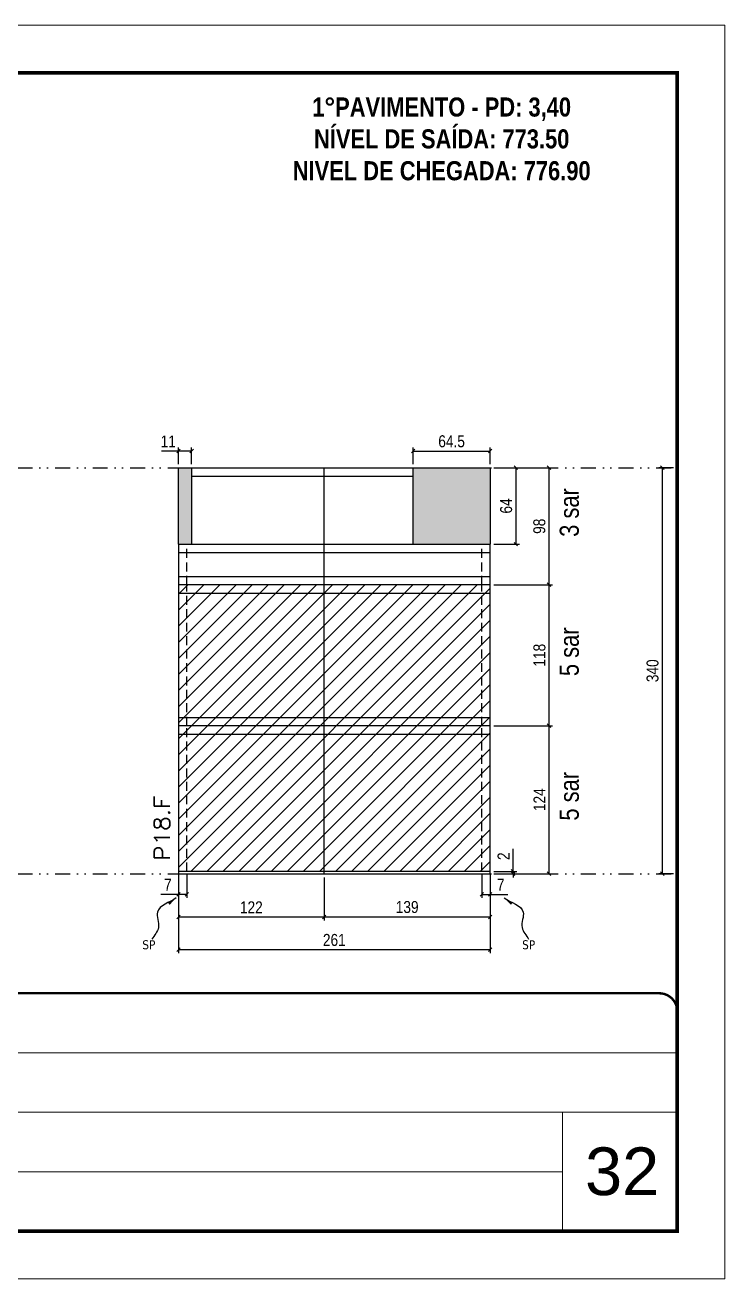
# Model space of a CAD drawing. Extents: x 14400 to 27878, y -21631 to 6985.
# Drawn here: x 20081 to 20667, y -2105 to -1055 of the extents above; entities that cross this region are included whole.
import ezdxf

# ---------------------------------------------------------------- set-up
doc = ezdxf.new("R2010")
doc.units = 0
for name, pattern in [('CONTINUO', [0]), ('DASHED', [0.75, 0.5, -0.25]), ('DIVIDE2', [0.625, 0.25, -0.125, 0, -0.125, 0, -0.125]), ('HIDDEN', [0.375, 0.25, -0.125])]:
    doc.linetypes.add(name, pattern=pattern)
for name, color, linetype, lineweight in [('CARIMBO', 255, 'Continuous', 9), ('Folhas', 255, 'Continuous', 9), ('Hachura', 251, 'Continuous', 9), ('SARRAFO DE PRESSAO', 251, 'DASHED', 9), ('Texto Seção', 7, 'Continuous', 15)]:
    doc.layers.add(name, color=color, linetype=linetype, lineweight=lineweight)
for name, color, linetype in [('COTA', 241, 'Continuous'), ('NOMENCLATURA', 7, 'Continuous'), ('Nível', 160, 'Continuous'), ('Painéis', 200, 'Continuous'), ('SARR_2.2x7', 40, 'Continuous'), ('Sarrafo de Pressão', 42, 'HIDDEN'), ('texto', 7, 'Continuous')]:
    doc.layers.add(name, color=color, linetype=linetype)
doc.styles.add('ARIAL', font='arial.ttf')
doc.styles.add('ARIAL_NARROW', font='ARIALN.TTF', dxfattribs={"height": 0.2})
doc.styles.add('COTA TECNICA', font='techl___.ttf', dxfattribs={"height": 10})
doc.styles.add('COTA TECNICA-50', font='techl___.ttf', dxfattribs={"height": 10})
doc.styles.add('REGUA-120', font='ROMANS.shx', dxfattribs={"height": 15})
doc.styles.add('ROMANC', font='techb___.ttf', dxfattribs={"height": 2.5})
doc.styles.get("Standard").update_dxf_attribs({"font": 'arial.ttf'})
doc.dimstyles.new('COTA PAINEL-50', dxfattribs={"dimtxt": 10, "dimasz": 3, "dimexe": 3, "dimexo": 3, "dimgap": 3, "dimtad": 1, "dimdec": 1, "dimzin": 12, "dimdsep": 46, "dimtxsty": 'COTA TECNICA-50', "dimblk1": 'OBLIQUE', "dimblk2": 'OBLIQUE', "dimsah": 1, "dimcen": 0.9, "dimclrd": 4, "dimclre": 4, "dimclrt": 240, "dimadec": 1, "dimazin": 3, "dimtfac": 1, "dimtdec": 1, "dimtmove": 0, "dimatfit": 3, "dimfxl": 1, "dimtolj": 1, "dimtzin": 12, "dimarcsym": 0})
doc.dimstyles.new('PAINEL', dxfattribs={"dimtxt": 10, "dimasz": 3, "dimexe": 3, "dimexo": 3, "dimgap": 3, "dimtad": 1, "dimdec": 1, "dimzin": 12, "dimdsep": 46, "dimtxsty": 'COTA TECNICA', "dimblk1": 'OBLIQUE', "dimblk2": 'OBLIQUE', "dimsah": 1, "dimcen": 0.9, "dimclrd": 4, "dimclre": 4, "dimclrt": 240, "dimadec": 1, "dimazin": 3, "dimtfac": 1, "dimtdec": 1, "dimtmove": 0, "dimatfit": 3, "dimfxl": 1, "dimtolj": 1, "dimtzin": 12, "dimarcsym": 0})
doc.dimstyles.get("Standard").update_dxf_attribs({"dimtxt": 0.18, "dimasz": 0.18, "dimexe": 0.18, "dimexo": 0.0625, "dimgap": 0.09, "dimtad": 0, "dimtih": 1, "dimtoh": 1, "dimdec": 4, "dimzin": 0, "dimdsep": 46, "dimtxsty": 'Standard', "dimcen": 0.09, "dimadec": 0, "dimazin": 0, "dimtfac": 1, "dimtdec": 4, "dimtofl": 0, "dimtmove": 0, "dimatfit": 3, "dimfxl": 1, "dimtolj": 1, "dimtzin": 0, "dimarcsym": 0})

# ---------------------------------------------------------------- blocks, each defined once
blk = doc.blocks.new('9999999999')
at = {"color": 30, "linetype": 'CONTINUO'}
for p, q in [((98564.6, 34379.6), (99584, 34379.6)), ((98564.6, 34329.8), (99488, 34329.8)), ((99584, 34329.8), (99488, 34329.8)), ((99488, 34329.8), (99488, 34230.2)), ((98564.6, 34280), (99488, 34280))]:
    blk.add_line(p, q, dxfattribs=at)
at = {"color": 30, "linetype": 'CONTINUO', "const_width": 2}
blk.add_lwpolyline([(99584, 34230.2), (99584, 34414.4, 0.414214), (99569, 34429.4), (98229, 34429.4, 0.414214), (98214, 34414.4), (98214, 34245.2, 0.414214), (98229, 34230.2), (99584, 34230.2)], format="xyb", dxfattribs=at)
at = {"layer": 'Folhas'}
blk.add_lwpolyline([(98139, 34190.2), (99624, 34190.2), (99624, 35240.2), (98139, 35240.2)], close=True, dxfattribs=at)
at = {"layer": 'Folhas', "color": 30, "const_width": 3}
blk.add_lwpolyline([(98214, 34230.2), (99584, 34230.2), (99584, 35200.2), (98214, 35200.2)], close=True, dxfattribs=at)
blk = doc.blocks.new('_Oblique')
at = {"color": 0, "linetype": 'ByBlock', "lineweight": -2}
blk.add_line((-0.5, -0.5), (0.5, 0.5), dxfattribs=at)
blk = doc.blocks.new('*D1067')
at = {"layer": 'COTA', "color": 4, "lineweight": -2, "transparency": 16777216}
for p, q in [((20209.4, -1767), (20209.4, -1832.6)), ((20470.4, -1767), (20470.4, -1832.6)), ((20470.4, -1829.6), (20209.4, -1829.6))]:
    blk.add_line(p, q, dxfattribs=at)
at = {"layer": 'Defpoints', "color": 0, "transparency": 16777216}
for p in [(20209.4, -1764), (20470.4, -1764), (20209.4, -1829.6)]:
    blk.add_point(p, dxfattribs=at)
at = {"layer": 'COTA', "color": 4, "lineweight": -2, "transparency": 16777216, "xscale": 3, "yscale": 3, "zscale": 3, "rotation": 180}
blk.add_blockref('_Oblique', (20209.4, -1829.6), dxfattribs=at)
at = {"layer": 'COTA', "color": 4, "lineweight": -2, "transparency": 16777216, "xscale": 3, "yscale": 3, "zscale": 3}
blk.add_blockref('_Oblique', (20470.4, -1829.6), dxfattribs=at)
at = {"layer": 'COTA', "color": 240, "transparency": 16777216, "insert": (20339.9, -1821.5), "char_height": 10, "attachment_point": 5, "style": 'COTA TECNICA'}
blk.add_mtext('\\A1;261', dxfattribs=at)
blk = doc.blocks.new('*D1068')
at = {"layer": 'COTA', "color": 4, "lineweight": -2, "transparency": 16777216}
for p, q in [((20463.4, -1767), (20463.4, -1786.3)), ((20470.4, -1769), (20470.4, -1786.3)), ((20463.4, -1783.3), (20470.4, -1783.3)), ((20470.4, -1783.3), (20485.1, -1783.3))]:
    blk.add_line(p, q, dxfattribs=at)
at = {"layer": 'Defpoints', "color": 0, "transparency": 16777216}
for p in [(20463.4, -1764), (20470.4, -1766), (20470.4, -1783.3)]:
    blk.add_point(p, dxfattribs=at)
at = {"layer": 'COTA', "color": 4, "lineweight": -2, "transparency": 16777216, "xscale": 3, "yscale": 3, "zscale": 3, "rotation": 180}
blk.add_blockref('_Oblique', (20463.4, -1783.3), dxfattribs=at)
at = {"layer": 'COTA', "color": 4, "lineweight": -2, "transparency": 16777216, "xscale": 3, "yscale": 3, "zscale": 3}
blk.add_blockref('_Oblique', (20470.4, -1783.3), dxfattribs=at)
at = {"layer": 'COTA', "color": 240, "transparency": 16777216, "insert": (20479.2, -1775.2), "char_height": 10, "attachment_point": 5, "style": 'COTA TECNICA-50'}
blk.add_mtext('\\A1;7', dxfattribs=at)
blk = doc.blocks.new('*D1069')
at = {"layer": 'COTA', "color": 4, "lineweight": -2, "transparency": 16777216}
for p, q in [((20209.4, -1769), (20209.4, -1786.3)), ((20216.4, -1767), (20216.4, -1786.3)), ((20209.4, -1783.3), (20194.6, -1783.3)), ((20216.4, -1783.3), (20209.4, -1783.3))]:
    blk.add_line(p, q, dxfattribs=at)
at = {"layer": 'Defpoints', "color": 0, "transparency": 16777216}
for p in [(20209.4, -1766), (20216.4, -1764), (20209.4, -1783.3)]:
    blk.add_point(p, dxfattribs=at)
at = {"layer": 'COTA', "color": 4, "lineweight": -2, "transparency": 16777216, "xscale": 3, "yscale": 3, "zscale": 3, "rotation": 180}
blk.add_blockref('_Oblique', (20209.4, -1783.3), dxfattribs=at)
at = {"layer": 'COTA', "color": 4, "lineweight": -2, "transparency": 16777216, "xscale": 3, "yscale": 3, "zscale": 3}
blk.add_blockref('_Oblique', (20216.4, -1783.3), dxfattribs=at)
at = {"layer": 'COTA', "color": 240, "transparency": 16777216, "insert": (20200.5, -1775.2), "char_height": 10, "attachment_point": 5, "style": 'COTA TECNICA-50'}
blk.add_mtext('\\A1;7', dxfattribs=at)
blk = doc.blocks.new('*D1070')
at = {"layer": 'COTA', "color": 4, "lineweight": -2, "transparency": 16777216}
for p, q in [((20489.6, -1764), (20489.6, -1745.2)), ((20473.4, -1764), (20492.6, -1764)), ((20473.4, -1766), (20492.6, -1766)), ((20489.6, -1766), (20489.6, -1764)), ((20489.6, -1766), (20489.6, -1769))]:
    blk.add_line(p, q, dxfattribs=at)
at = {"layer": 'Defpoints', "color": 0, "transparency": 16777216}
for p in [(20470.4, -1764), (20470.4, -1766), (20489.6, -1766)]:
    blk.add_point(p, dxfattribs=at)
at = {"layer": 'COTA', "color": 4, "lineweight": -2, "transparency": 16777216, "xscale": 3, "yscale": 3, "zscale": 3}
for p, rotation in [((20489.6, -1764), 270), ((20489.6, -1766), 90)]:
    blk.add_blockref('_Oblique', p, dxfattribs=dict(at, rotation=rotation))
at = {"layer": 'COTA', "color": 240, "transparency": 16777216, "insert": (20481.6, -1751.3), "char_height": 10, "attachment_point": 5, "rotation": 90, "style": 'COTA TECNICA-50'}
blk.add_mtext('\\A1;2', dxfattribs=at)
blk = doc.blocks.new('*D1091')
at = {"layer": 'COTA', "color": 4, "lineweight": -2, "transparency": 16777216}
for p, q in [((20331.4, -1769), (20331.4, -1805.2)), ((20470.4, -1769), (20470.4, -1805.2)), ((20331.4, -1802.2), (20470.4, -1802.2))]:
    blk.add_line(p, q, dxfattribs=at)
at = {"layer": 'Defpoints', "color": 0, "transparency": 16777216}
for p in [(20331.4, -1766), (20470.4, -1766), (20470.4, -1802.2)]:
    blk.add_point(p, dxfattribs=at)
at = {"layer": 'COTA', "color": 4, "lineweight": -2, "transparency": 16777216, "xscale": 3, "yscale": 3, "zscale": 3, "rotation": 180}
blk.add_blockref('_Oblique', (20331.4, -1802.2), dxfattribs=at)
at = {"layer": 'COTA', "color": 4, "lineweight": -2, "transparency": 16777216, "xscale": 3, "yscale": 3, "zscale": 3}
blk.add_blockref('_Oblique', (20470.4, -1802.2), dxfattribs=at)
at = {"layer": 'COTA', "color": 240, "transparency": 16777216, "insert": (20400.9, -1793.9), "char_height": 10, "attachment_point": 5, "style": 'COTA TECNICA'}
blk.add_mtext('\\A1;139', dxfattribs=at)
blk = doc.blocks.new('*D1092')
at = {"layer": 'COTA', "color": 4, "lineweight": -2, "transparency": 16777216}
for p, q in [((20209.4, -1769), (20209.4, -1805.2)), ((20331.4, -1769), (20331.4, -1805.2)), ((20209.4, -1802.2), (20331.4, -1802.2))]:
    blk.add_line(p, q, dxfattribs=at)
at = {"layer": 'Defpoints', "color": 0, "transparency": 16777216}
for p in [(20209.4, -1766), (20331.4, -1766), (20331.4, -1802.2)]:
    blk.add_point(p, dxfattribs=at)
at = {"layer": 'COTA', "color": 4, "lineweight": -2, "transparency": 16777216, "xscale": 3, "yscale": 3, "zscale": 3, "rotation": 180}
blk.add_blockref('_Oblique', (20209.4, -1802.2), dxfattribs=at)
at = {"layer": 'COTA', "color": 4, "lineweight": -2, "transparency": 16777216, "xscale": 3, "yscale": 3, "zscale": 3}
blk.add_blockref('_Oblique', (20331.4, -1802.2), dxfattribs=at)
at = {"layer": 'COTA', "color": 240, "transparency": 16777216, "insert": (20270.4, -1794.1), "char_height": 10, "attachment_point": 5, "style": 'COTA TECNICA'}
blk.add_mtext('\\A1;122', dxfattribs=at)
blk = doc.blocks.new('*D1087')
at = {"layer": 'COTA', "color": 4, "lineweight": -2, "transparency": 16777216}
for p, q in [((20473.4, -1642), (20522.7, -1642)), ((20519.7, -1766), (20519.7, -1642)), ((20473.4, -1766), (20522.7, -1766))]:
    blk.add_line(p, q, dxfattribs=at)
at = {"layer": 'Defpoints', "color": 0, "transparency": 16777216}
for p in [(20470.4, -1642), (20519.7, -1642), (20470.4, -1766)]:
    blk.add_point(p, dxfattribs=at)
at = {"layer": 'COTA', "color": 4, "lineweight": -2, "transparency": 16777216, "xscale": 3, "yscale": 3, "zscale": 3}
for p, rotation in [((20519.7, -1642), 90), ((20519.7, -1766), 270)]:
    blk.add_blockref('_Oblique', p, dxfattribs=dict(at, rotation=rotation))
at = {"layer": 'COTA', "color": 240, "transparency": 16777216, "insert": (20511.7, -1704), "char_height": 10, "attachment_point": 5, "rotation": 90, "style": 'COTA TECNICA'}
blk.add_mtext('\\A1;124', dxfattribs=at)
blk = doc.blocks.new('*D1667')
at = {"layer": 'COTA', "color": 4, "lineweight": -2, "transparency": 16777216}
for p, q in [((20405.9, -1423), (20405.9, -1409)), ((20405.9, -1412), (20470.4, -1412)), ((20470.4, -1423), (20470.4, -1409))]:
    blk.add_line(p, q, dxfattribs=at)
at = {"layer": 'Defpoints', "color": 0, "transparency": 16777216}
for p in [(20470.4, -1412), (20405.9, -1426), (20470.4, -1426)]:
    blk.add_point(p, dxfattribs=at)
at = {"layer": 'COTA', "color": 4, "lineweight": -2, "transparency": 16777216, "xscale": 3, "yscale": 3, "zscale": 3, "rotation": 180}
blk.add_blockref('_Oblique', (20405.9, -1412), dxfattribs=at)
at = {"layer": 'COTA', "color": 4, "lineweight": -2, "transparency": 16777216, "xscale": 3, "yscale": 3, "zscale": 3}
blk.add_blockref('_Oblique', (20470.4, -1412), dxfattribs=at)
at = {"layer": 'COTA', "color": 240, "transparency": 16777216, "insert": (20438.1, -1403.9), "char_height": 10, "attachment_point": 5, "style": 'COTA TECNICA'}
blk.add_mtext('\\A1;64.5', dxfattribs=at)
blk = doc.blocks.new('*D1732')
at = {"layer": 'COTA', "color": 4, "lineweight": -2, "transparency": 16777216}
for p, q in [((20473.4, -1524), (20522.7, -1524)), ((20519.7, -1642), (20519.7, -1524)), ((20473.4, -1642), (20522.7, -1642))]:
    blk.add_line(p, q, dxfattribs=at)
at = {"layer": 'Defpoints', "color": 0, "transparency": 16777216}
for p in [(20470.4, -1524), (20519.7, -1524), (20470.4, -1642)]:
    blk.add_point(p, dxfattribs=at)
at = {"layer": 'COTA', "color": 4, "lineweight": -2, "transparency": 16777216, "xscale": 3, "yscale": 3, "zscale": 3}
for p, rotation in [((20519.7, -1524), 90), ((20519.7, -1642), 270)]:
    blk.add_blockref('_Oblique', p, dxfattribs=dict(at, rotation=rotation))
at = {"layer": 'COTA', "color": 240, "transparency": 16777216, "insert": (20511.7, -1583), "char_height": 10, "attachment_point": 5, "rotation": 90, "style": 'COTA TECNICA'}
blk.add_mtext('\\A1;118', dxfattribs=at)
blk = doc.blocks.new('*D4488')
at = {"layer": 'COTA', "color": 4, "lineweight": -2, "transparency": 16777216}
for p, q in [((20624, -1426), (20611.6, -1426)), ((20614.6, -1766), (20614.6, -1426)), ((20624, -1766), (20611.6, -1766))]:
    blk.add_line(p, q, dxfattribs=at)
at = {"layer": 'Defpoints', "color": 0, "transparency": 16777216}
for p in [(20614.6, -1426), (20627, -1426), (20627, -1766)]:
    blk.add_point(p, dxfattribs=at)
at = {"layer": 'COTA', "color": 4, "lineweight": -2, "transparency": 16777216, "xscale": 3, "yscale": 3, "zscale": 3}
for p, rotation in [((20614.6, -1426), 90), ((20614.6, -1766), 270)]:
    blk.add_blockref('_Oblique', p, dxfattribs=dict(at, rotation=rotation))
at = {"layer": 'COTA', "color": 240, "transparency": 16777216, "insert": (20606.4, -1596), "char_height": 10, "attachment_point": 5, "rotation": 90, "style": 'COTA TECNICA'}
blk.add_mtext('\\A1;340', dxfattribs=at)
blk = doc.blocks.new('*D4492')
at = {"layer": 'COTA', "color": 4, "lineweight": -2, "transparency": 16777216}
for p, q in [((20473.4, -1426), (20522.7, -1426)), ((20519.7, -1524), (20519.7, -1426)), ((20473.4, -1524), (20522.7, -1524))]:
    blk.add_line(p, q, dxfattribs=at)
at = {"layer": 'Defpoints', "color": 0, "transparency": 16777216}
for p in [(20470.4, -1426), (20519.7, -1426), (20470.4, -1524)]:
    blk.add_point(p, dxfattribs=at)
at = {"layer": 'COTA', "color": 4, "lineweight": -2, "transparency": 16777216, "xscale": 3, "yscale": 3, "zscale": 3}
for p, rotation in [((20519.7, -1426), 90), ((20519.7, -1524), 270)]:
    blk.add_blockref('_Oblique', p, dxfattribs=dict(at, rotation=rotation))
at = {"layer": 'COTA', "color": 240, "transparency": 16777216, "insert": (20511.6, -1475), "char_height": 10, "attachment_point": 5, "rotation": 90, "style": 'COTA TECNICA'}
blk.add_mtext('\\A1;98', dxfattribs=at)
blk = doc.blocks.new('*D4965')
at = {"layer": 'COTA', "color": 4, "lineweight": -2, "transparency": 16777216}
for p, q in [((20473.4, -1426), (20494.9, -1426)), ((20491.9, -1426), (20491.9, -1490)), ((20473.4, -1490), (20494.9, -1490))]:
    blk.add_line(p, q, dxfattribs=at)
at = {"layer": 'Defpoints', "color": 0, "transparency": 16777216}
for p in [(20470.4, -1426), (20470.4, -1490), (20491.9, -1490)]:
    blk.add_point(p, dxfattribs=at)
at = {"layer": 'COTA', "color": 4, "lineweight": -2, "transparency": 16777216, "xscale": 3, "yscale": 3, "zscale": 3}
for p, rotation in [((20491.9, -1426), 90), ((20491.9, -1490), 270)]:
    blk.add_blockref('_Oblique', p, dxfattribs=dict(at, rotation=rotation))
at = {"layer": 'COTA', "color": 240, "transparency": 16777216, "insert": (20483.8, -1458), "char_height": 10, "attachment_point": 5, "rotation": 90, "style": 'COTA TECNICA'}
blk.add_mtext('\\A1;64', dxfattribs=at)
blk = doc.blocks.new('*D4966')
at = {"layer": 'COTA', "color": 4, "lineweight": -2, "transparency": 16777216}
for p, q in [((20209.4, -1412), (20195.3, -1412)), ((20209.4, -1423), (20209.4, -1409)), ((20220.4, -1412), (20209.4, -1412)), ((20220.4, -1423), (20220.4, -1409))]:
    blk.add_line(p, q, dxfattribs=at)
at = {"layer": 'Defpoints', "color": 0, "transparency": 16777216}
for p in [(20209.4, -1412), (20209.4, -1426), (20220.4, -1426)]:
    blk.add_point(p, dxfattribs=at)
at = {"layer": 'COTA', "color": 4, "lineweight": -2, "transparency": 16777216, "xscale": 3, "yscale": 3, "zscale": 3, "rotation": 180}
blk.add_blockref('_Oblique', (20209.4, -1412), dxfattribs=at)
at = {"layer": 'COTA', "color": 4, "lineweight": -2, "transparency": 16777216, "xscale": 3, "yscale": 3, "zscale": 3}
blk.add_blockref('_Oblique', (20220.4, -1412), dxfattribs=at)
at = {"layer": 'COTA', "color": 240, "transparency": 16777216, "insert": (20200.8, -1404), "char_height": 10, "attachment_point": 5, "style": 'COTA TECNICA'}
blk.add_mtext('\\A1;11', dxfattribs=at)

msp = doc.modelspace()

# ---------------------------------------------------------------- hatches: boundary and pattern name
at = {"layer": 'COTA'}
h = msp.add_hatch(dxfattribs=at)
h.set_pattern_fill('AR-CONC', color=256, scale=0.03)
h.paths.add_polyline_path([(20220.38, -1426.02), (20209.38, -1426.02), (20209.38, -1490.02), (20220.38, -1490.02)])
h.paths.add_polyline_path([(20470.38, -1426.02), (20405.88, -1426.02), (20405.88, -1490.02), (20470.38, -1490.02)])
at = {"layer": 'Hachura', "linetype": 'ByBlock'}
h = msp.add_hatch(dxfattribs=at)
h.set_pattern_fill('ANSI31', color=256, scale=3)
h.paths.add_polyline_path([(19367.36, -1640.04), (19348.36, -1640.04), (19348.36, -1764.02), (19367.36, -1764.02)])
h.paths.add_polyline_path([(19563.53, -1640.04), (19544.53, -1640.04), (19544.53, -1764.02), (19563.53, -1764.02)])
h.paths.add_polyline_path([(19991.65, -1642.02), (19760.65, -1642.02), (19760.65, -1764.02), (19991.65, -1764.02)])
h.paths.add_polyline_path([(19991.65, -1524.02), (19760.65, -1524.02), (19760.65, -1642.02), (19991.65, -1642.02)])
h.paths.add_polyline_path([(19980.65, -1426.02), (19760.65, -1426.02), (19760.65, -1490.02), (19980.65, -1490.02)])
h.paths.add_polyline_path([(20331.38, -1524.02), (20209.38, -1524.02), (20209.38, -1642.02), (20331.38, -1642.02)])
h.paths.add_polyline_path([(20470.38, -1524.02), (20331.38, -1524.02), (20331.38, -1642.02), (20470.38, -1642.02)])
h.paths.add_polyline_path([(20470.38, -1642.02), (20331.38, -1642.02), (20331.38, -1764.02), (20470.38, -1764.02)])
h.paths.add_polyline_path([(20331.38, -1642.02), (20209.38, -1642.02), (20209.38, -1764.02), (20331.38, -1764.02)])

# ---------------------------------------------------------------- linework, layer by layer
at = {"layer": 'COTA'}
for p, q in [((20209.38, -1490.02), (20209.38, -1426.02)), ((20209.38, -1426.02), (20220.38, -1426.02)), ((20405.88, -1426.02), (20470.38, -1426.02)), ((20470.38, -1426.02), (20470.38, -1490.02))]:
    msp.add_line(p, q, dxfattribs=at)
at = {"layer": 'Nível', "color": 4, "linetype": 'DIVIDE2', "ltscale": 50}
for p, q in [((19256.97, -1426.02), (20626.97, -1426.02)), ((19256.97, -1766.02), (20626.97, -1766.02))]:
    msp.add_line(p, q, dxfattribs=at)
at = {"layer": 'Painéis'}
for p, q in [((20220.38, -1426.02), (20405.88, -1426.02)), ((20220.38, -1426.02), (20220.38, -1490.02)), ((20331.38, -1766.02), (20331.38, -1426.02)), ((20405.88, -1490.02), (20405.88, -1426.02)), ((20209.38, -1490.02), (20220.38, -1490.02)), ((20209.38, -1490.02), (20209.38, -1764.02)), ((20405.88, -1490.02), (20470.38, -1490.02)), ((20470.38, -1764.02), (20470.38, -1490.02)), ((20470.38, -1524.02), (20209.38, -1524.02)), ((20470.38, -1642.02), (20209.38, -1642.02))]:
    msp.add_line(p, q, dxfattribs=at)
msp.add_lwpolyline([(20470.38, -1764.02), (20209.38, -1764.02), (20209.38, -1766.02), (20470.38, -1766.02)], close=True, dxfattribs=at)
at = {"layer": 'SARR_2.2x7'}
for p, q in [((20220.38, -1433.02), (20405.88, -1433.02)), ((20220.38, -1490.02), (20405.88, -1490.02)), ((20209.38, -1497.02), (20470.38, -1497.02)), ((20209.38, -1517.02), (20470.38, -1517.02)), ((20209.38, -1531.02), (20470.38, -1531.02)), ((20209.38, -1635.02), (20470.38, -1635.02)), ((20209.38, -1649.02), (20470.38, -1649.02))]:
    msp.add_line(p, q, dxfattribs=at)
at = {"layer": 'Sarrafo de Pressão', "ltscale": 30}
for p, q in [((20216.38, -1524.02), (20216.38, -1490.02)), ((20463.38, -1524.02), (20463.38, -1490.02)), ((20216.38, -1642.02), (20216.38, -1524.02)), ((20463.38, -1642.02), (20463.38, -1524.02)), ((20216.38, -1764.02), (20216.38, -1642.02)), ((20463.38, -1764.02), (20463.38, -1642.02))]:
    msp.add_line(p, q, dxfattribs=at)

# ---------------------------------------------------------------- block references
at = {"layer": 'SARRAFO DE PRESSAO', "color": 6, "linetype": 'ByBlock'}
msp.add_blockref('9999999999', (-78957.01, -36295.5), dxfattribs=at)

# ---------------------------------------------------------------- texts
at = {"layer": 'CARIMBO', "style": 'ARIAL'}
msp.add_text('32', height=40, dxfattribs=at).set_placement((20549.83, -2035.15))
at = {"layer": 'NOMENCLATURA', "style": 'ARIAL_NARROW'}
for s, p in [('3 sar', (20544.62, -1483.85)), ('5 sar', (20544.62, -1600.5)), ('5 sar', (20544.62, -1721.5))]:
    msp.add_text(s, height=16, rotation=90, dxfattribs=at).set_placement(p)
at = {"layer": 'NOMENCLATURA', "color": 2, "insert": (20429.81, -1089.24), "char_height": 16, "attachment_point": 2, "style": 'ROMANC'}
msp.add_mtext_dynamic_manual_height_columns('\\P1°PAVIMENTO - PD: 3,40\\PNÍVEL DE SAÍDA: 773.50\\PNIVEL DE CHEGADA: 776.90', width=432.3511, gutter_width=1, heights=[0], dxfattribs=at)
at = {"layer": 'texto', "color": 0, "char_height": 7.5, "attachment_point": 5}
for insert in [(20184.6, -1825.51), (20502.63, -1825.51)]:
    msp.add_mtext('{\\fTahoma|b0|i0|c0|p34;\\C4;SP}', dxfattribs=dict(at, insert=insert))
at = {"layer": 'Texto Seção', "style": 'REGUA-120', "width": 1.1}
msp.add_text('P18.F', height=13, rotation=90, dxfattribs=at).set_placement((20202.13, -1755.25))

# ---------------------------------------------------------------- dimensions: what is measured, and where the dimension line sits
at = {"layer": 'COTA'}
for base, p1, p2, dimstyle, picture, middle in [((20209.38, -1412.01), (20220.38, -1426.02), (20209.38, -1426.02), 'PAINEL', '*D4966', (20200.83, -1403.95)), ((20331.38, -1802.2), (20209.38, -1766.02), (20331.38, -1766.02), 'PAINEL', '*D1092', (20270.38, -1794.14)), ((20470.38, -1783.26), (20463.38, -1764.02), (20470.38, -1766.02), 'COTA PAINEL-50', '*D1068', (20479.24, -1775.18))]:
    dim = msp.add_linear_dim(base=base, p1=p1, p2=p2, dimstyle=dimstyle, dxfattribs=at)
    dim.commit()
    dim.dimension.update_dxf_attribs({"geometry": picture, "text_midpoint": middle})
for base, p1, p2, picture, middle in [((20470.38, -1412.01), (20405.88, -1426.02), (20470.38, -1426.02), '*D1667', (20438.13, -1403.9)), ((20470.38, -1802.2), (20331.38, -1766.02), (20470.38, -1766.02), '*D1091', (20400.88, -1793.95))]:
    dim = msp.add_linear_dim(base=base, p1=p1, p2=p2, dimstyle='PAINEL', override={"dimtmove": 1}, dxfattribs=at)
    dim.commit()
    dim.dimension.update_dxf_attribs({"geometry": picture, "text_midpoint": middle})
for base, p1, p2, angle, dimstyle, picture, middle in [((20519.75, -1426.02), (20470.38, -1524.02), (20470.38, -1426.02), 90, 'PAINEL', '*D4492', (20511.64, -1475.02)), ((20491.92, -1490.02), (20470.38, -1426.02), (20470.38, -1490.02), 90, 'PAINEL', '*D4965', (20483.82, -1458.02)), ((20614.59, -1426.02), (20626.97, -1766.02), (20626.97, -1426.02), 90, 'PAINEL', '*D4488', (20606.37, -1596.02)), ((20519.75, -1524.02), (20470.38, -1642.02), (20470.38, -1524.02), 90, 'PAINEL', '*D1732', (20511.65, -1583.02)), ((20519.75, -1642.02), (20470.38, -1766.02), (20470.38, -1642.02), 90, 'PAINEL', '*D1087', (20511.67, -1704.02)), ((20209.38, -1783.26), (20216.38, -1764.02), (20209.38, -1766.02), 180, 'COTA PAINEL-50', '*D1069', (20200.51, -1775.18))]:
    dim = msp.add_linear_dim(base=base, p1=p1, p2=p2, angle=angle, dimstyle=dimstyle, dxfattribs=at)
    dim.commit()
    dim.dimension.update_dxf_attribs({"geometry": picture, "text_midpoint": middle})
dim = msp.add_linear_dim(base=(20489.64, -1766.02), p1=(20470.38, -1764.02), p2=(20470.38, -1766.02), angle=90, dimstyle='COTA PAINEL-50', dxfattribs=at)
dim.commit()
dim.dimension.update_dxf_attribs({"geometry": '*D1070', "text_midpoint": (20489.64, -1751.27), "dimtype": 160})
dim = msp.add_linear_dim(base=(20209.38, -1829.63), p1=(20470.38, -1764.02), p2=(20209.38, -1764.02), angle=180, dimstyle='PAINEL', override={"dimarcsym": 2}, dxfattribs=at)
dim.commit()
dim.dimension.update_dxf_attribs({"geometry": '*D1067', "text_midpoint": (20339.88, -1821.53)})

# ---------------------------------------------------------------- leaders
at = {"layer": 'COTA', "path_type": 1}
for points in [[(20207.55, -1786.2), (20191.76, -1798.03), (20192.69, -1811.04), (20187.14, -1820.82)], [(20482.21, -1786.2), (20497.99, -1798.03), (20497.07, -1811.04), (20502.62, -1820.82)]]:
    msp.add_leader(points, dimstyle='Standard', override={"dimasz": 8}, dxfattribs=at)

doc.saveas('drawing.dxf')
